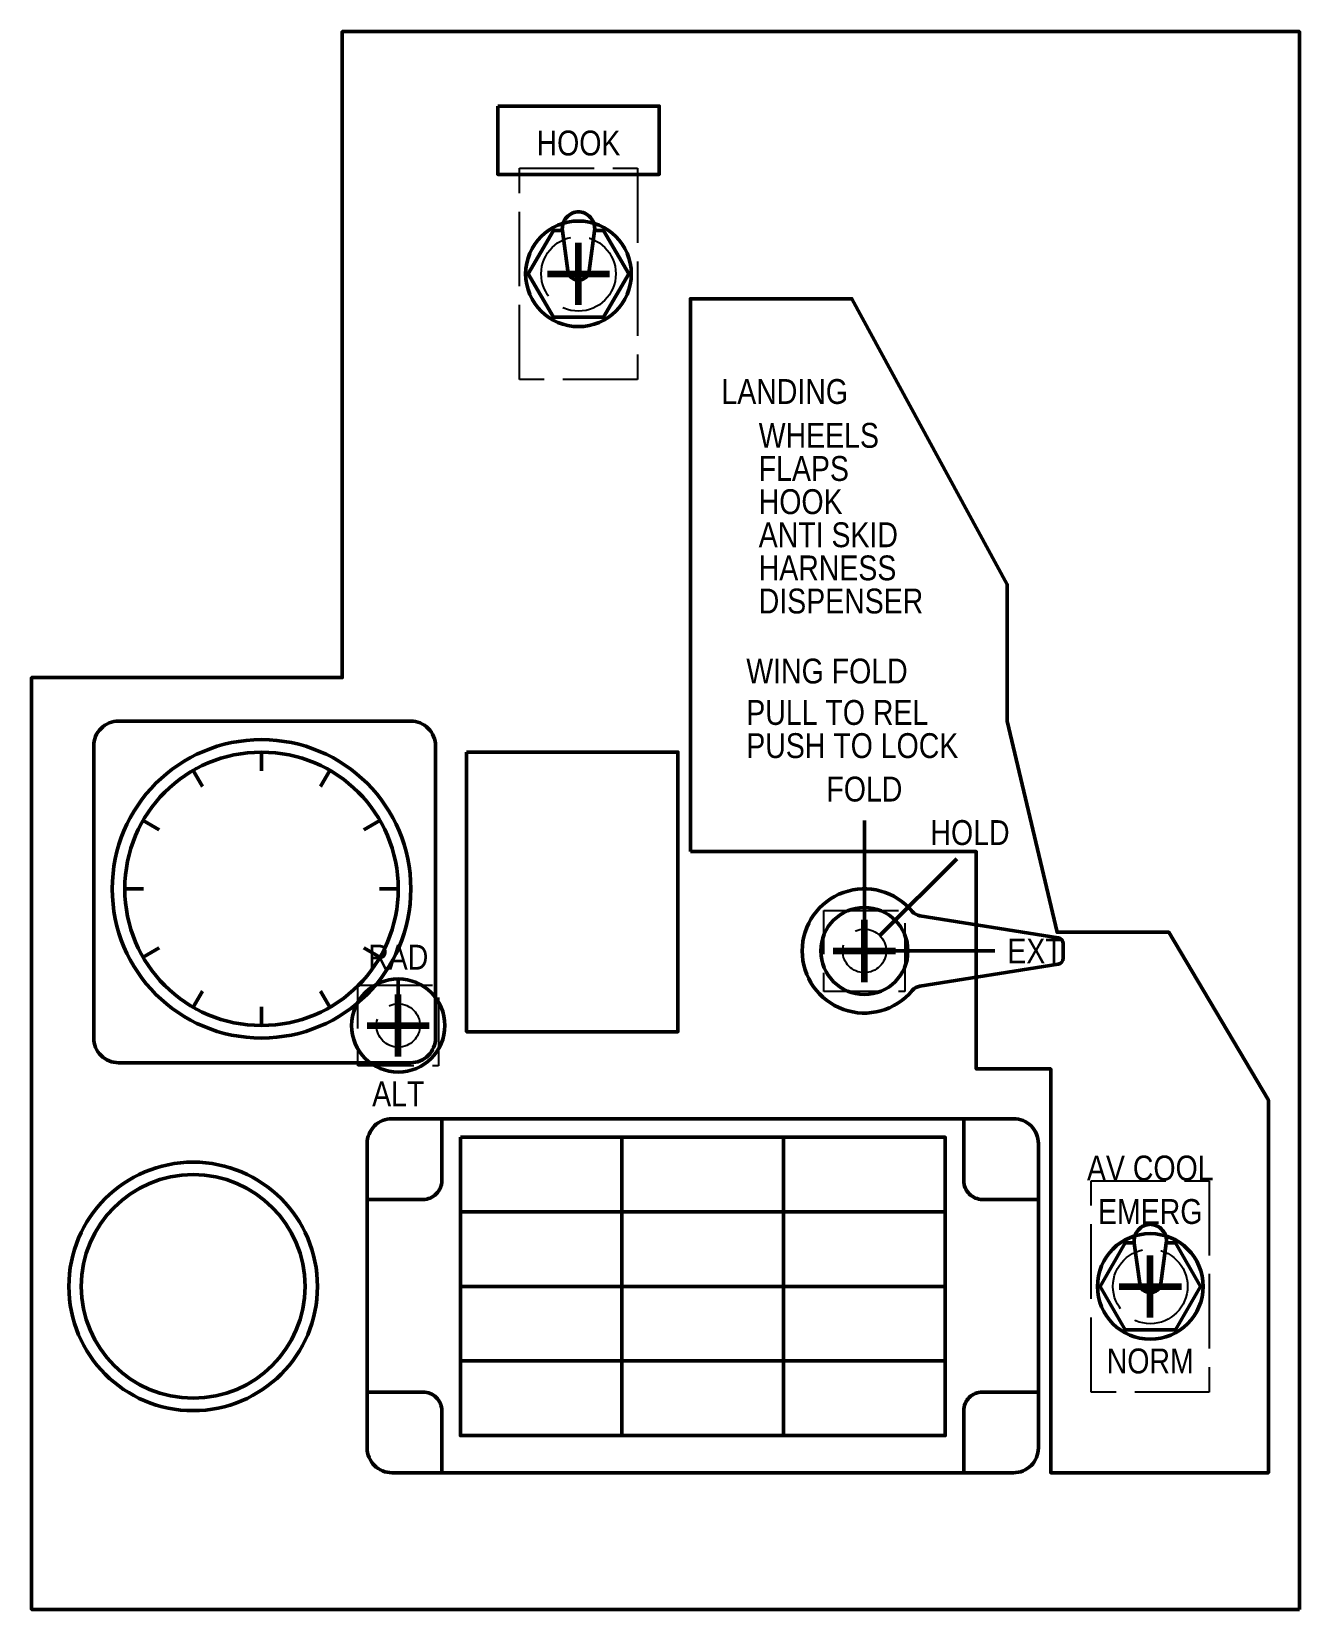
# Model space of a CAD drawing. Header units: millimetres. Extents: x -478 to 619, y -820 to 315.
# Drawn here: x 415 to 619, y -102 to 152 of the extents above; entities that cross this region are included whole.
import ezdxf

# ---------------------------------------------------------------- set-up
doc = ezdxf.new("R2010")
doc.units = ezdxf.units.MM
doc.header["$PDMODE"] = 2
doc.header["$PDSIZE"] = 5
doc.linetypes.add('ACAD_ISO02W100', pattern=[15, 12, -3])
for name, color, linetype, lineweight, true_color in [('CutTier1', 7, 'Continuous', 50, 0x000000), ('SwBack', 9, 'ACAD_ISO02W100', 25, 0xc0c0c0), ('SwCenter', 9, 'Continuous', 200, 0xc0c0c0), ('SwDrill', 9, 'ACAD_ISO02W100', 25, 0xc0c0c0), ('SwFront', 1, 'Continuous', 50, 0xff0000), ('SwitchTier1', 7, 'Continuous', 25, 0x000000), ('TextTier1', 5, 'Continuous', 50, 0x0000ff)]:
    doc.layers.add(name, color=color, linetype=linetype, lineweight=lineweight, true_color=true_color)
doc.styles.add('textstyle83', font='')
doc.styles.add('textstyle84', font='')
doc.styles.add('textstyle85', font='')
doc.styles.add('textstyle86', font='')
doc.styles.add('textstyle87', font='')
doc.styles.add('textstyle88', font='')
doc.styles.add('textstyle89', font='')
doc.styles.add('textstyle93', font='')
doc.styles.add('textstyle94', font='')
doc.styles.add('textstyle95', font='')
doc.styles.add('textstyle96', font='')
doc.styles.add('textstyle97', font='')
doc.styles.add('textstyle98', font='')
doc.styles.get('textstyle83').set_extended_font_data('Arial Narrow')
doc.styles.get('textstyle84').set_extended_font_data('Arial Narrow')
doc.styles.get('textstyle85').set_extended_font_data('Arial Narrow')
doc.styles.get('textstyle86').set_extended_font_data('Arial Narrow')
doc.styles.get('textstyle87').set_extended_font_data('Arial Narrow')
doc.styles.get('textstyle88').set_extended_font_data('Arial Narrow')
doc.styles.get('textstyle89').set_extended_font_data('Arial Narrow')
doc.styles.get('textstyle93').set_extended_font_data('Arial Narrow')
doc.styles.get('textstyle94').set_extended_font_data('Arial Narrow')
doc.styles.get('textstyle95').set_extended_font_data('Arial Narrow')
doc.styles.get('textstyle96').set_extended_font_data('Arial Narrow')
doc.styles.get('textstyle97').set_extended_font_data('Arial Narrow')
doc.styles.get('textstyle98').set_extended_font_data('Arial Narrow')

# ---------------------------------------------------------------- blocks, each defined once
blk = doc.blocks.new('SwToggle')
at = {"layer": 'SwBack'}
blk.add_lwpolyline([(-9.5, 17), (9.5, 17), (9.5, -17), (-9.5, -17)], close=True, dxfattribs=at)
at = {"layer": 'SwCenter'}
blk.add_point((0, 0), dxfattribs=at)
at = {"layer": 'SwDrill'}
blk.add_circle((0, 0), 6, dxfattribs=at)
at = {"layer": 'SwFront'}
blk.add_lwpolyline([(0.09, 10), (-0.09, 10, -0.454489), (2.58, 6.94), (1.7, 0.47, -0.375053), (0.02, -1), (-0.02, -1, -0.375053), (-1.7, 0.47), (-2.58, 6.94, -0.454489), (0.09, 10)], format="xyb", dxfattribs=at)
blk.add_lwpolyline([(2.59, 7), (4.04, 7), (8.08, 0), (4.04, -7), (-4.04, -7), (-8.08, 0), (-4.04, 7), (-2.59, 7)], dxfattribs=at)
at = {"layer": 'TextTier1'}
blk.add_circle((0, 0), 8.5, dxfattribs=at)
blk = doc.blocks.new('SwEnc15mm')
at = {"layer": 'SwBack', "flags": 128}
blk.add_lwpolyline([(-6.5, 6.5), (6.5, 6.5), (6.5, -6.5), (-6.5, -6.5)], close=True, dxfattribs=at)
at = {"layer": 'SwCenter'}
blk.add_point((0, 0), dxfattribs=at)
at = {"layer": 'SwDrill'}
blk.add_circle((0, 0), 3.5, dxfattribs=at)
at = {"layer": 'SwFront'}
blk.add_line((0, 7.5), (0, 3.75), dxfattribs=at)
blk.add_circle((0, 0), 7.5, dxfattribs=at)
blk = doc.blocks.new('SwEncWingFold')
at = {"layer": 'SwBack', "flags": 128}
blk.add_lwpolyline([(-6.5, 6.5), (6.5, 6.5), (6.5, -6.5), (-6.5, -6.5)], close=True, dxfattribs=at)
at = {"layer": 'SwCenter'}
blk.add_point((0, 0), dxfattribs=at)
at = {"layer": 'SwDrill'}
blk.add_circle((0, 0), 3.5, dxfattribs=at)
at = {"layer": 'SwFront'}
for p, q in [((31.16, 2.13), (8.94, 5.67)), ((32, 1.15), (32, -1.15)), ((31.16, -2.13), (8.94, -5.67))]:
    blk.add_line(p, q, dxfattribs=at)
blk.add_circle((0, 0), 7, dxfattribs=at)
for centre, radius, start, end in [((0, 0), 10, 39.5561, 320.4439), ((9.25, 7.64), 2, 219.5561, 260.9657), ((31, 1.15), 1, 0, 80.9657), ((31, -1.15), 1, 279.0343, 0), ((9.25, -7.64), 2, 99.0343, 140.4439)]:
    blk.add_arc(centre, radius, start, end, dxfattribs=at)

msp = doc.modelspace()

# ---------------------------------------------------------------- linework, layer by layer
at = {"layer": 'CutTier1'}
msp.add_lwpolyline([(619, -102), (415, -102), (415, 48), (465, 48), (465, 152), (619, 152)], close=True, dxfattribs=at)
at = {"layer": 'TextTier1'}
for p, q in [((452, 33), (452, 36)), ((442.5, 30.45), (441, 33.05)), ((461.5, 30.45), (463, 33.05)), ((435.55, 23.5), (432.95, 25)), ((468.45, 23.5), (471.05, 25)), ((549, 7.5), (549, 25)), ((551.47, 6.47), (563.85, 18.85)), ((433, 14), (430, 14)), ((471, 14), (474, 14)), ((435.55, 4.5), (432.95, 3)), ((468.45, 4.5), (471.05, 3)), ((552.5, 4), (570, 4)), ((442.5, -2.45), (441, -5.05)), ((461.5, -2.45), (463, -5.05)), ((452, -5), (452, -8)), ((510, -74), (510, -26)), ((536, -74), (536, -26)), ((484, -38), (562, -38)), ((484, -50), (562, -50)), ((484, -62), (562, -62))]:
    msp.add_line(p, q, dxfattribs=at)
at = {"layer": 'TextTier1', "flags": 128}
for points in [[(490, 140), (516, 140), (516, 129), (490, 129)], [(485, 36), (519, 36), (519, -9), (485, -9)], [(484, -26), (562, -26), (562, -74), (484, -74)]]:
    msp.add_lwpolyline(points, close=True, dxfattribs=at)
at = {"layer": 'TextTier1'}
msp.add_lwpolyline([(521, 20), (521, 109), (547, 109), (572, 63), (572, 41), (580, 7), (598, 7), (614, -20), (614, -80), (579, -80), (579, -15), (567, -15), (567, 20)], close=True, dxfattribs=at)
for points in [[(429, 41), (476, 41, -0.414214), (480, 37), (480, -10, -0.414214), (476, -14), (429, -14, -0.414214), (425, -10), (425, 37, -0.414214), (429, 41)], [(481, -23), (481, -33, -0.414214), (478, -36), (469, -36)], [(565, -23), (565, -33, 0.414214), (568, -36), (577, -36)], [(481, -80), (481, -70, 0.414214), (478, -67), (469, -67)], [(565, -80), (565, -70, -0.414214), (568, -67), (577, -67)]]:
    msp.add_lwpolyline(points, format="xyb", dxfattribs=at)
at = {"layer": 'TextTier1', "flags": 128}
msp.add_lwpolyline([(473, -23), (573, -23, -0.414214), (577, -27), (577, -76, -0.414214), (573, -80), (473, -80, -0.414214), (469, -76), (469, -27, -0.414214)], format="xyb", close=True, dxfattribs=at)
at = {"layer": 'TextTier1'}
for centre, radius in [((452, 14), 24.02), ((452, 14), 22), ((441, -50), 20), ((441, -50), 18)]:
    msp.add_circle(centre, radius, dxfattribs=at)

# ---------------------------------------------------------------- block references
at = {"layer": 'SwitchTier1'}
for name, p in [('SwToggle', (503, 113)), ('SwEncWingFold', (549, 4)), ('SwEnc15mm', (474, -8)), ('SwToggle', (595, -50))]:
    msp.add_blockref(name, p, dxfattribs=at)

# ---------------------------------------------------------------- texts
at = {"layer": 'TextTier1', "char_height": 4, "line_spacing_factor": 0.8}
for s, insert, attachment_point, style in [('HOOK', (503, 132), 8, 'textstyle98'), ('LANDING', (526, 92), 7, 'textstyle88'), ('WHEELS\\PFLAPS\\PHOOK\\PANTI SKID\\PHARNESS\\PDISPENSER', (532, 89), 1, 'textstyle84'), ('WING FOLD', (530, 47), 7, 'textstyle83'), ('PULL TO REL\\PPUSH TO LOCK', (530, 35), 7, 'textstyle86'), ('FOLD', (549, 28), 8, 'textstyle97'), ('HOLD', (566, 21), 8, 'textstyle89'), ('EXT', (572, 4), 4, 'textstyle87'), ('RAD', (474, 1), 8, 'textstyle93'), ('ALT', (474, -17), 2, 'textstyle94'), ('AV COOL', (595, -33), 8, 'textstyle96'), ('EMERG', (595, -40), 8, 'textstyle95'), ('NORM', (595, -60), 2, 'textstyle85')]:
    msp.add_mtext(s, dxfattribs=dict(at, insert=insert, attachment_point=attachment_point, style=style))

doc.saveas('drawing.dxf')
